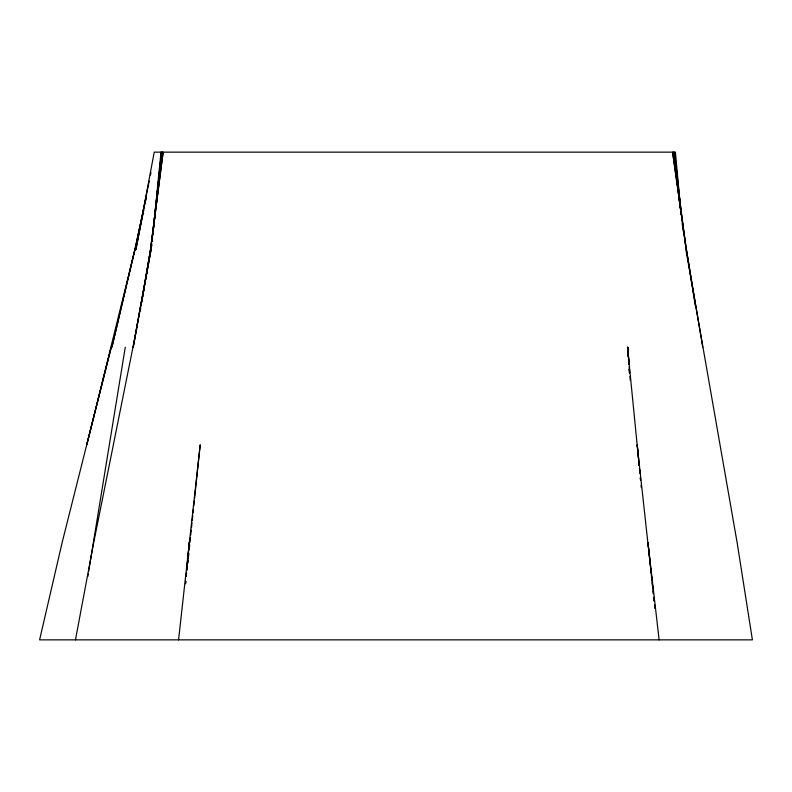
<?xml version="1.0" encoding="UTF-8"?>
<svg xmlns="http://www.w3.org/2000/svg" width="792" height="792" viewBox="0 0 792 792"><rect width="100%" height="100%" fill="white"/><g stroke="black" fill="none" stroke-linecap="round" stroke-linejoin="round"><path stroke-width="1.19" d="M186.209 576.447L186.546 572.784L186.15 576.447M151.48 247.262L151.727 244.827M152.114 241.164L152.46 237.511L152.024 241.164L152.41 238.729M160.994 152.143L152.797 235.066M187.902 563.033L188.14 560.597M188.506 556.944L188.872 553.281M189.239 549.628L189.724 544.747M189.961 542.312L190.476 537.431M190.733 534.996L191.238 530.115M191.496 527.68L192.01 522.799M192.268 520.364L192.783 515.483M193.03 513.048L193.416 509.395M193.802 505.732L194.317 500.851M194.575 498.416L200.208 444.767L178.566 639.857M151.698 243.609L151.302 247.262L151.599 244.827M151.965 241.164L161.598 152.143L153.569 227.75L154.004 224.096M154.291 221.651L155.569 210.682M155.846 208.237L162.36 152.143L150.589 249.708L144.847 283.833M87.882 576.447L88.249 574.012M88.625 571.567L125.275 347.233M140.263 310.662L140.669 308.217M141.689 302.128L142.095 299.683M141.758 302.128L142.174 299.683M144.441 286.278L142.58 297.248L150.47 249.698L163.122 152.143L150.589 249.708L133.244 347.233L151.074 249.698L132.967 347.233L93.763 542.322L75.458 639.857M143.728 209.949L135.877 249.678L154.242 152.143L675.408 152.143L680.457 207.603M144.916 203.92L146.114 197.901L134.788 249.668L111.929 347.223L134.937 249.668L86.783 444.777L111.266 347.223L62.192 542.332L39.6 639.857L752.4 639.857L737.134 542.639L685.852 249.361M149.233 181.041L135.145 249.678L143.669 209.939M150.46 175.022L150.955 172.616M686.357 249.371L702.732 347.074M695.267 305.563L686.436 249.391L672.606 152.143L683.585 231.185M683.922 233.62L685.951 248.203L673.616 152.143L678.744 194.723L678.289 189.872M679.625 202.019L679.189 198.366L679.516 202.039M679.922 204.455L680.358 208.098M680.655 210.533L681.09 214.186M681.536 217.83L681.823 220.265M682.268 223.918L682.556 226.344M659.122 639.857L647.965 542.56L650.38 565.666M682.09 220.265L674.507 152.143L677.318 180.14M682.367 222.7L682.773 226.344M683.041 228.779L683.308 231.215M650.638 568.102L651.153 572.962M651.4 575.398L651.915 580.259M652.163 582.694L652.677 587.555M653.053 591.208L653.311 593.644M653.816 598.504L654.073 600.94M654.578 605.801L654.836 608.236L654.548 604.573M653.44 593.624L637.154 444.876L627.512 347.134L628.264 356.905M653.806 597.277L654.182 600.92M677.566 182.566L678.051 187.437M679.883 205.692L680.12 208.128M639.203 465.607L637.213 444.866L638.56 459.518M640.372 477.814L640.599 480.259M641.074 485.14L641.302 487.575M638.798 461.964L639.154 465.627M640.332 477.823L640.56 480.269M680.674 210.068L681.011 213.761M628.452 359.35L628.828 364.231M629.204 369.122L629.482 372.784M629.076 364.251L627.818 347.163L628.898 364.251M629.254 366.696L629.709 372.804M629.977 376.467L630.244 380.13M629.204 369.131L629.442 372.794M185.764 581.328L185.536 583.763L185.694 581.328M189.328 542.302L186.763 570.349L189.328 542.302M639.896 472.933L639.55 469.27L639.857 472.943"/></g></svg>
